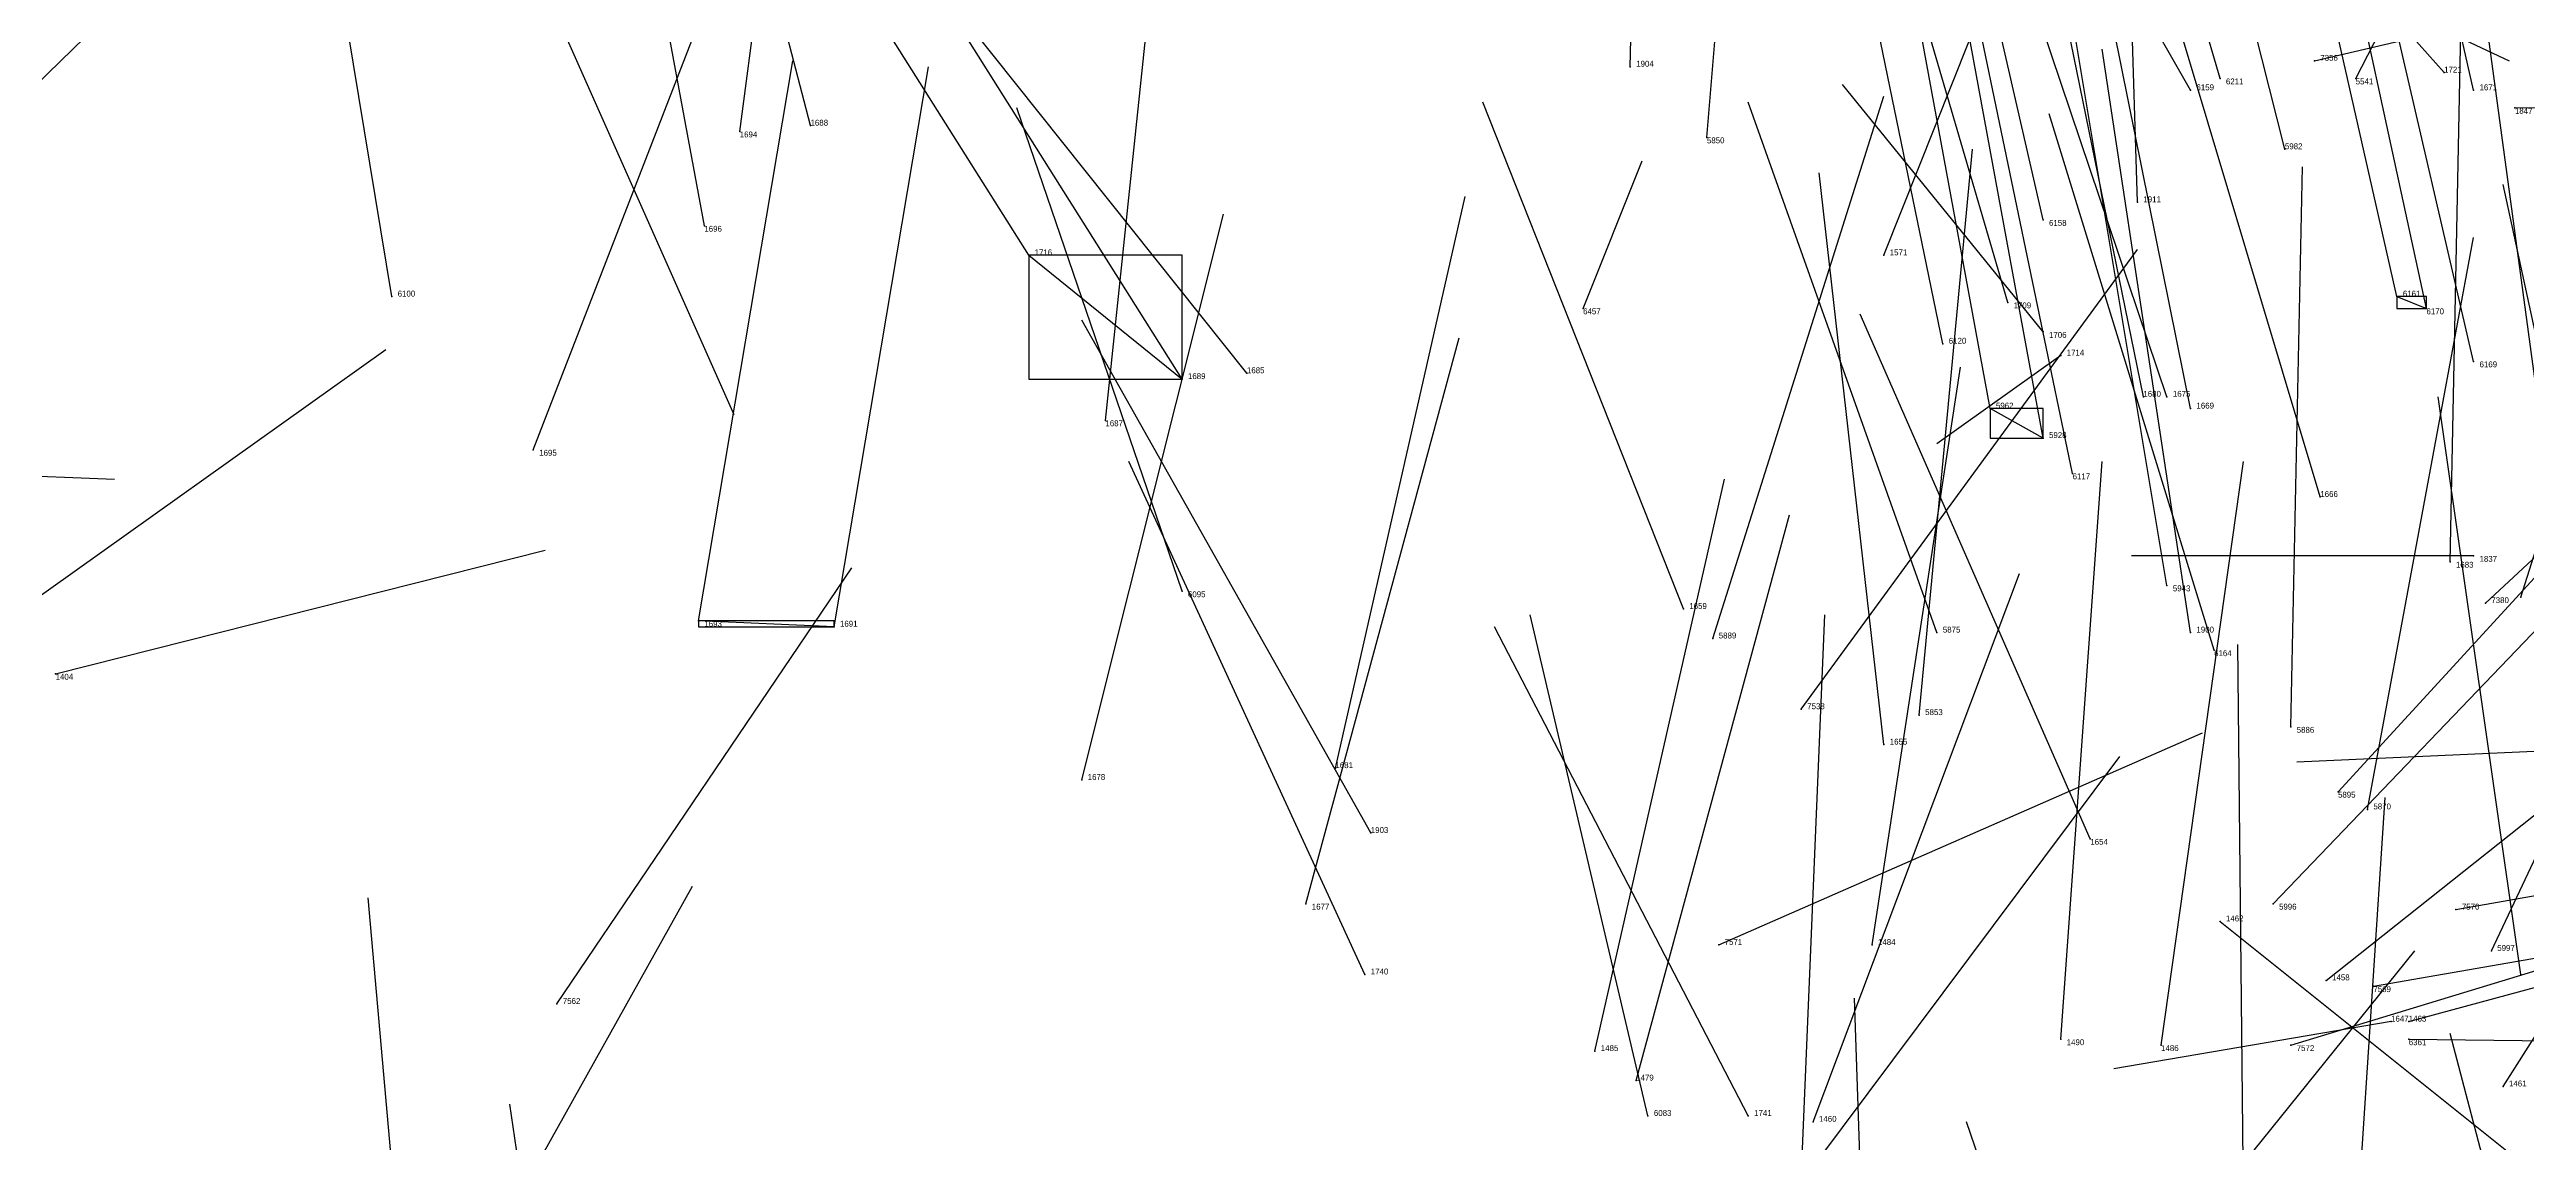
# Model space of a CAD drawing. Extents: x 59.1 to 70.8, y 600.3 to 605.1.
# Drawn here: x 67.138 to 67.558, y 603.9605 to 604.1459 of the extents above; entities that cross this region are included whole.
import ezdxf

# ---------------------------------------------------------------- set-up
doc = ezdxf.new("R2010")
doc.units = 0
for name, color, linetype in [('Clients', 3, 'CONTINUOUS'), ('Facilities', 3, 'CONTINUOUS'), ('Facilities_lines', 3, 'CONTINUOUS'), ('Min_max_boxes', 1, 'CONTINUOUS'), ('Normals', 1, 'CONTINUOUS'), ('Source_points', 5, 'CONTINUOUS'), ('Text', 3, 'CONTINUOUS')]:
    doc.layers.add(name, color=color, linetype=linetype)

msp = doc.modelspace()

# ---------------------------------------------------------------- linework, layer by layer
at = {"layer": 'Clients', "color": 5}
for p in [(67.541, 604.102, 453.667), (67.33, 604.09, 452.674), (67.467, 604.085, 453.713), (67.248, 604.049, 452.734)]:
    msp.add_point(p, dxfattribs=at)
at = {"layer": 'Facilities', "color": 3}
for p in [(67.406, 604.143, 449.099), (67.522, 604.144, 461.278), (67.501, 604.139, 457.564), (67.506, 604.141, 453.944), (67.529, 604.141, 455.865), (67.544, 604.142, 452.839), (67.549, 604.139, 452.462), (67.556, 604.136, 448.604), (67.255, 604.132, 452.87), (67.267, 604.133, 452.758), (67.419, 604.131, 453.265), (67.517, 604.129, 453.873), (67.492, 604.12, 449.163), (67.249, 604.116, 452.742), (67.476, 604.117, 453.85), (67.304, 604.111, 452.689), (67.449, 604.111, 453.047), (67.196, 604.104, 457.936), (67.398, 604.102, 455.915), (67.47, 604.103, 452.899), (67.536, 604.104, 453.734), (67.476, 604.098, 452.824), (67.459, 604.096, 453.783), (67.479, 604.094, 452.749), (67.549, 604.093, 453.598), (67.341, 604.091, 452.624), (67.493, 604.087, 452.677), (67.497, 604.087, 452.526), (67.501, 604.085, 452.452), (67.317, 604.083, 452.77), (67.476, 604.08, 453.713), (67.22, 604.078, 452.817), (67.481, 604.074, 453.644), (67.523, 604.07, 452.384), (67.545, 604.059, 452.31), (67.549, 604.06, 448.599), (67.497, 604.055, 453.574), (67.33, 604.054, 457.886), (67.415, 604.051, 452.49), (67.551, 604.052, 460.897), (67.557, 604.053, 452.238), (67.271, 604.048, 452.755), (67.458, 604.047, 453.43), (67.501, 604.047, 449.166), (67.42, 604.046, 453.329), (67.505, 604.044, 453.506), (67.139, 604.04, 451.528), (67.435, 604.034, 462.338), (67.455, 604.033, 453.288), (67.518, 604.031, 453.368), (67.449, 604.028, 452.423), (67.313, 604.022, 452.69), (67.356, 604.024, 452.711), (67.526, 604.02, 453.3), (67.531, 604.017, 453.232), (67.362, 604.013, 449.088), (67.484, 604.012, 452.355), (67.351, 604.001, 452.623), (67.515, 604.001, 453.326), (67.506, 603.998, 452.288), (67.546, 604, 461.331), (67.421, 603.994, 461.853), (67.447, 603.994, 452.58), (67.552, 603.993, 453.277), (67.361, 603.989, 449.123), (67.524, 603.988, 452.214), (67.557, 603.989, 453.16), (67.224, 603.984, 462.304), (67.532, 603.987, 461.458), (67.535, 603.981, 448.577), (67.538, 603.981, 452.141), (67.4, 603.976, 452.569), (67.479, 603.978, 452.59), (67.496, 603.977, 452.948), (67.518, 603.977, 461.585), (67.538, 603.978, 454.902), (67.407, 603.971, 452.56), (67.554, 603.97, 452.071), (67.409, 603.965, 457.888), (67.426, 603.965, 449.205), (67.437, 603.964, 452.44)]:
    msp.add_point(p, dxfattribs=at)
at = {"layer": 'Facilities_lines', "color": 3}
for p, q in [((67.304, 604.111, 452.689), (67.33, 604.09, 452.674)), ((67.536, 604.104, 453.734), (67.541, 604.102, 453.667)), ((67.476, 604.08, 453.713), (67.467, 604.085, 453.713)), ((67.271, 604.048, 452.755), (67.248, 604.049, 452.734))]:
    msp.add_line(p, q, dxfattribs=at)
at = {"layer": 'Min_max_boxes', "color": 1}
for p, q in [((67.33, 604.111, 452.674), (67.304, 604.111, 452.674)), ((67.304, 604.111, 452.674), (67.304, 604.09, 452.674)), ((67.33, 604.111, 452.689), (67.304, 604.111, 452.689)), ((67.304, 604.111, 452.689), (67.304, 604.09, 452.689)), ((67.304, 604.111, 452.674), (67.304, 604.111, 452.689)), ((67.33, 604.09, 452.674), (67.33, 604.111, 452.674)), ((67.33, 604.09, 452.689), (67.33, 604.111, 452.689)), ((67.33, 604.111, 452.674), (67.33, 604.111, 452.689)), ((67.541, 604.104, 453.667), (67.536, 604.104, 453.667)), ((67.536, 604.104, 453.667), (67.536, 604.102, 453.667)), ((67.541, 604.104, 453.734), (67.536, 604.104, 453.734)), ((67.536, 604.104, 453.734), (67.536, 604.102, 453.734)), ((67.536, 604.104, 453.667), (67.536, 604.104, 453.734)), ((67.536, 604.102, 453.667), (67.541, 604.102, 453.667)), ((67.536, 604.102, 453.734), (67.541, 604.102, 453.734)), ((67.536, 604.102, 453.667), (67.536, 604.102, 453.734)), ((67.541, 604.102, 453.667), (67.541, 604.104, 453.667)), ((67.541, 604.102, 453.734), (67.541, 604.104, 453.734)), ((67.541, 604.104, 453.667), (67.541, 604.104, 453.734)), ((67.541, 604.102, 453.667), (67.541, 604.102, 453.734)), ((67.304, 604.09, 452.674), (67.33, 604.09, 452.674)), ((67.304, 604.09, 452.689), (67.33, 604.09, 452.689)), ((67.304, 604.09, 452.674), (67.304, 604.09, 452.689)), ((67.33, 604.09, 452.674), (67.33, 604.09, 452.689)), ((67.476, 604.085, 453.713), (67.467, 604.085, 453.713)), ((67.467, 604.085, 453.713), (67.467, 604.08, 453.713)), ((67.476, 604.085, 453.713), (67.467, 604.085, 453.713)), ((67.467, 604.085, 453.713), (67.467, 604.08, 453.713)), ((67.467, 604.085, 453.713), (67.467, 604.085, 453.713)), ((67.476, 604.08, 453.713), (67.476, 604.085, 453.713)), ((67.476, 604.08, 453.713), (67.476, 604.085, 453.713)), ((67.476, 604.085, 453.713), (67.476, 604.085, 453.713)), ((67.467, 604.08, 453.713), (67.476, 604.08, 453.713)), ((67.467, 604.08, 453.713), (67.476, 604.08, 453.713)), ((67.467, 604.08, 453.713), (67.467, 604.08, 453.713)), ((67.476, 604.08, 453.713), (67.476, 604.08, 453.713)), ((67.271, 604.049, 452.734), (67.248, 604.049, 452.734)), ((67.248, 604.049, 452.734), (67.248, 604.048, 452.734)), ((67.271, 604.049, 452.755), (67.248, 604.049, 452.755)), ((67.248, 604.049, 452.755), (67.248, 604.048, 452.755)), ((67.248, 604.049, 452.734), (67.248, 604.049, 452.755)), ((67.248, 604.048, 452.734), (67.271, 604.048, 452.734)), ((67.248, 604.048, 452.755), (67.271, 604.048, 452.755)), ((67.248, 604.048, 452.734), (67.248, 604.048, 452.755)), ((67.271, 604.048, 452.734), (67.271, 604.049, 452.734)), ((67.271, 604.048, 452.755), (67.271, 604.049, 452.755)), ((67.271, 604.049, 452.734), (67.271, 604.049, 452.755)), ((67.271, 604.048, 452.734), (67.271, 604.048, 452.755))]:
    msp.add_line(p, q, dxfattribs=at)
at = {"layer": 'Normals', "color": 1}
for p, q in [((67.406, 604.143, 449.099), (67.408, 604.243, 449.09)), ((67.506, 604.141, 453.944), (67.479, 604.234, 453.92)), ((67.419, 604.131, 453.265), (67.427, 604.229, 453.249)), ((67.255, 604.132, 452.87), (67.267, 604.223, 452.83)), ((67.517, 604.129, 453.873), (67.493, 604.224, 453.854)), ((67.492, 604.12, 449.163), (67.489, 604.219, 449.154)), ((67.549, 604.139, 452.462), (67.53, 604.222, 452.409)), ((67.267, 604.133, 452.758), (67.246, 604.214, 452.703)), ((67.476, 604.117, 453.85), (67.454, 604.213, 453.835)), ((67.249, 604.116, 452.742), (67.233, 604.203, 452.695)), ((67.449, 604.111, 453.047), (67.486, 604.204, 453.054)), ((67.536, 604.104, 453.734), (67.514, 604.201, 453.723)), ((67.541, 604.102, 453.667), (67.52, 604.199, 453.656)), ((67.459, 604.096, 453.783), (67.439, 604.193, 453.771)), ((67.47, 604.103, 452.899), (67.446, 604.185, 452.951)), ((67.466, 604.186, 454.225), (67.555, 604.144, 454.242)), ((67.501, 604.139, 457.564), (67.473, 604.188, 457.647)), ((67.549, 604.093, 453.598), (67.527, 604.188, 453.579)), ((67.196, 604.104, 457.936), (67.183, 604.183, 457.995)), ((67.304, 604.111, 452.689), (67.258, 604.184, 452.638)), ((67.467, 604.085, 453.713), (67.449, 604.183, 453.7)), ((67.317, 604.083, 452.77), (67.327, 604.178, 452.741)), ((67.476, 604.08, 453.713), (67.458, 604.178, 453.7)), ((67.493, 604.087, 452.677), (67.474, 604.18, 452.647)), ((67.544, 604.142, 452.839), (67.513, 604.177, 452.927)), ((67.529, 604.141, 455.865), (67.548, 604.178, 455.956)), ((67.501, 604.085, 452.452), (67.483, 604.174, 452.41)), ((67.561, 604.078, 453.465), (67.548, 604.174, 453.438)), ((67.22, 604.078, 452.817), (67.256, 604.171, 452.809)), ((67.481, 604.074, 453.644), (67.461, 604.17, 453.623)), ((67.497, 604.087, 452.526), (67.469, 604.17, 452.478)), ((67.522, 604.144, 461.278), (67.616, 604.166, 461.252)), ((67.33, 604.09, 452.674), (67.284, 604.163, 452.623)), ((67.341, 604.091, 452.624), (67.286, 604.16, 452.577)), ((67.523, 604.07, 452.384), (67.496, 604.16, 452.349)), ((67.222, 604.156, 452.821), (67.254, 604.084, 452.883)), ((67.545, 604.059, 452.31), (67.547, 604.158, 452.294)), ((67.082, 604.088, 460.72), (67.144, 604.148, 460.669)), ((67.497, 604.055, 453.574), (67.481, 604.151, 453.553)), ((67.557, 604.053, 452.238), (67.587, 604.148, 452.226)), ((67.248, 604.049, 452.734), (67.264, 604.144, 452.706)), ((67.271, 604.048, 452.755), (67.287, 604.143, 452.727)), ((67.501, 604.047, 449.166), (67.486, 604.146, 449.173)), ((67.476, 604.098, 452.824), (67.442, 604.14, 452.908)), ((67.33, 604.054, 457.886), (67.302, 604.136, 457.935)), ((67.415, 604.051, 452.49), (67.381, 604.137, 452.452)), ((67.42, 604.046, 453.329), (67.449, 604.138, 453.304)), ((67.458, 604.047, 453.43), (67.426, 604.137, 453.4)), ((67.505, 604.044, 453.506), (67.477, 604.135, 453.477)), ((67.556, 604.136, 448.604), (67.63, 604.137, 448.537)), ((67.398, 604.102, 455.915), (67.408, 604.127, 456.011)), ((67.455, 604.033, 453.288), (67.464, 604.129, 453.26)), ((67.449, 604.028, 452.423), (67.438, 604.125, 452.402)), ((67.518, 604.031, 453.368), (67.52, 604.126, 453.336)), ((67.572, 604.04, 457.8), (67.554, 604.123, 457.852)), ((67.313, 604.022, 452.69), (67.337, 604.118, 452.674)), ((67.356, 604.024, 452.711), (67.378, 604.121, 452.7)), ((67.551, 604.052, 460.897), (67.622, 604.118, 460.874)), ((67.531, 604.017, 453.232), (67.549, 604.114, 453.214)), ((67.435, 604.034, 462.338), (67.492, 604.112, 462.363)), ((67.484, 604.012, 452.355), (67.445, 604.101, 452.329)), ((67.362, 604.013, 449.088), (67.313, 604.1, 449.093)), ((67.351, 604.001, 452.623), (67.377, 604.097, 452.612)), ((67.122, 604.043, 460.6), (67.195, 604.095, 460.555)), ((67.479, 604.094, 452.749), (67.458, 604.079, 452.846)), ((67.526, 604.02, 453.3), (67.593, 604.093, 453.289)), ((67.447, 603.994, 452.58), (67.462, 604.092, 452.571)), ((67.557, 603.989, 453.16), (67.543, 604.087, 453.147)), ((67.552, 603.993, 453.277), (67.594, 604.082, 453.257)), ((67.074, 604.076, 451.958), (67.149, 604.073, 452.024)), ((67.361, 603.989, 449.123), (67.321, 604.076, 449.154)), ((67.479, 603.978, 452.59), (67.486, 604.076, 452.574)), ((67.496, 603.977, 452.948), (67.51, 604.076, 452.95)), ((67.4, 603.976, 452.569), (67.422, 604.073, 452.561)), ((67.515, 604.001, 453.326), (67.584, 604.073, 453.315)), ((67.407, 603.971, 452.56), (67.433, 604.067, 452.552)), ((67.139, 604.04, 451.528), (67.222, 604.061, 451.58)), ((67.549, 604.06, 448.599), (67.491, 604.06, 448.68)), ((67.224, 603.984, 462.304), (67.274, 604.058, 462.348)), ((67.437, 603.964, 452.44), (67.472, 604.057, 452.433)), ((67.554, 603.97, 452.071), (67.606, 604.052, 452.047)), ((67.426, 603.965, 449.205), (67.383, 604.048, 449.24)), ((67.409, 603.965, 457.888), (67.389, 604.05, 457.936)), ((67.435, 603.954, 452.494), (67.439, 604.05, 452.465)), ((67.524, 603.988, 452.214), (67.602, 604.05, 452.218)), ((67.51, 603.949, 452.518), (67.509, 604.045, 452.491)), ((67.421, 603.994, 461.853), (67.503, 604.03, 461.898)), ((67.43, 603.947, 462.353), (67.489, 604.026, 462.37)), ((67.586, 604.028, 448.605), (67.519, 604.025, 448.679)), ((67.528, 603.927, 452.446), (67.534, 604.019, 452.407)), ((67.546, 604, 461.331), (67.642, 604.017, 461.31)), ((67.518, 603.977, 461.585), (67.613, 604.006, 461.598)), ((67.538, 603.981, 452.141), (67.634, 604.007, 452.153)), ((67.2, 603.912, 457.86), (67.192, 604.002, 457.904)), ((67.199, 603.918, 461.597), (67.247, 604.004, 461.615)), ((67.532, 603.987, 461.458), (67.63, 604.004, 461.467)), ((67.506, 603.998, 452.288), (67.581, 603.938, 452.315)), ((67.481, 603.921, 462.528), (67.539, 603.993, 462.566)), ((67.447, 603.897, 457.716), (67.444, 603.985, 457.763)), ((67.535, 603.981, 448.577), (67.488, 603.973, 448.665)), ((67.538, 603.978, 454.902), (67.635, 603.977, 454.925)), ((67.569, 603.888, 458.248), (67.545, 603.979, 458.282)), ((67.229, 603.88, 457.916), (67.216, 603.967, 457.963)), ((67.493, 603.877, 458.232), (67.463, 603.964, 458.271))]:
    msp.add_line(p, q, dxfattribs=at)
at = {"layer": 'Source_points', "color": 5}
for p in [(67.406, 604.143, 449.099), (67.522, 604.144, 461.278), (67.501, 604.139, 457.564), (67.506, 604.141, 453.944), (67.529, 604.141, 455.865), (67.544, 604.142, 452.839), (67.549, 604.139, 452.462), (67.556, 604.136, 448.604), (67.255, 604.132, 452.87), (67.267, 604.133, 452.758), (67.419, 604.131, 453.265), (67.517, 604.129, 453.873), (67.492, 604.12, 449.163), (67.249, 604.116, 452.742), (67.476, 604.117, 453.85), (67.304, 604.111, 452.689), (67.449, 604.111, 453.047), (67.196, 604.104, 457.936), (67.398, 604.102, 455.915), (67.47, 604.103, 452.899), (67.536, 604.104, 453.734), (67.541, 604.102, 453.667), (67.476, 604.098, 452.824), (67.459, 604.096, 453.783), (67.479, 604.094, 452.749), (67.549, 604.093, 453.598), (67.33, 604.09, 452.674), (67.341, 604.091, 452.624), (67.467, 604.085, 453.713), (67.493, 604.087, 452.677), (67.497, 604.087, 452.526), (67.501, 604.085, 452.452), (67.317, 604.083, 452.77), (67.476, 604.08, 453.713), (67.22, 604.078, 452.817), (67.481, 604.074, 453.644), (67.523, 604.07, 452.384), (67.545, 604.059, 452.31), (67.549, 604.06, 448.599), (67.497, 604.055, 453.574), (67.33, 604.054, 457.886), (67.415, 604.051, 452.49), (67.551, 604.052, 460.897), (67.557, 604.053, 452.238), (67.248, 604.049, 452.734), (67.271, 604.048, 452.755), (67.458, 604.047, 453.43), (67.501, 604.047, 449.166), (67.42, 604.046, 453.329), (67.505, 604.044, 453.506), (67.139, 604.04, 451.528), (67.435, 604.034, 462.338), (67.455, 604.033, 453.288), (67.518, 604.031, 453.368), (67.449, 604.028, 452.423), (67.313, 604.022, 452.69), (67.356, 604.024, 452.711), (67.526, 604.02, 453.3), (67.531, 604.017, 453.232), (67.362, 604.013, 449.088), (67.484, 604.012, 452.355), (67.351, 604.001, 452.623), (67.515, 604.001, 453.326), (67.506, 603.998, 452.288), (67.546, 604, 461.331), (67.421, 603.994, 461.853), (67.447, 603.994, 452.58), (67.552, 603.993, 453.277), (67.361, 603.989, 449.123), (67.524, 603.988, 452.214), (67.557, 603.989, 453.16), (67.224, 603.984, 462.304), (67.532, 603.987, 461.458), (67.535, 603.981, 448.577), (67.538, 603.981, 452.141), (67.4, 603.976, 452.569), (67.479, 603.978, 452.59), (67.496, 603.977, 452.948), (67.518, 603.977, 461.585), (67.538, 603.978, 454.902), (67.407, 603.971, 452.56), (67.554, 603.97, 452.071), (67.409, 603.965, 457.888), (67.426, 603.965, 449.205), (67.437, 603.964, 452.44)]:
    msp.add_point(p, dxfattribs=at)

# ---------------------------------------------------------------- texts
at = {"layer": 'Text', "color": 3}
for s, p in [('1904', (67.407, 604.143, 449.099)), ('7356', (67.523, 604.144, 461.278)), ('1721', (67.544, 604.142, 452.839)), ('6159', (67.502, 604.139, 457.564)), ('6211', (67.507, 604.14, 453.944)), ('5541', (67.529, 604.14, 455.865)), ('1671', (67.55, 604.139, 452.462)), ('1847', (67.556, 604.135, 448.604)), ('1694', (67.255, 604.131, 452.87)), ('1688', (67.267, 604.133, 452.758)), ('5850', (67.419, 604.13, 453.265)), ('5982', (67.517, 604.129, 453.873)), ('1911', (67.493, 604.12, 449.163)), ('1696', (67.249, 604.115, 452.742)), ('6158', (67.477, 604.116, 453.85)), ('1716', (67.305, 604.111, 452.689)), ('1571', (67.45, 604.111, 453.047)), ('6100', (67.197, 604.104, 457.936)), ('6457', (67.398, 604.101, 455.915)), ('1709', (67.471, 604.102, 452.899)), ('6161', (67.537, 604.104, 453.734)), ('6170', (67.541, 604.101, 453.667)), ('6120', (67.46, 604.096, 453.783)), ('1706', (67.477, 604.097, 452.824)), ('1714', (67.48, 604.094, 452.749)), ('6169', (67.55, 604.092, 453.598)), ('1689', (67.331, 604.09, 452.674)), ('1685', (67.341, 604.091, 452.624)), ('5962', (67.468, 604.085, 453.713)), ('1680', (67.493, 604.087, 452.677)), ('1675', (67.498, 604.087, 452.526)), ('1669', (67.502, 604.085, 452.452)), ('1687', (67.317, 604.082, 452.77)), ('5928', (67.477, 604.08, 453.713)), ('1695', (67.221, 604.077, 452.817)), ('6117', (67.481, 604.073, 453.644)), ('1666', (67.523, 604.07, 452.384)), ('1683', (67.546, 604.058, 452.31)), ('1837', (67.55, 604.059, 448.599)), ('5943', (67.498, 604.054, 453.574)), ('6095', (67.331, 604.053, 457.886)), ('1659', (67.416, 604.051, 452.49)), ('7380', (67.552, 604.052, 460.897)), ('1693', (67.249, 604.048, 452.734)), ('1691', (67.272, 604.048, 452.755)), ('5889', (67.421, 604.046, 453.329)), ('5875', (67.459, 604.047, 453.43)), ('1900', (67.502, 604.047, 449.166)), ('6164', (67.505, 604.043, 453.506)), ('1404', (67.139, 604.039, 451.528)), ('7538', (67.436, 604.034, 462.338)), ('5853', (67.456, 604.033, 453.288)), ('5886', (67.519, 604.03, 453.368)), ('1655', (67.45, 604.028, 452.423)), ('1678', (67.314, 604.022, 452.69)), ('1681', (67.356, 604.024, 452.711)), ('5895', (67.526, 604.019, 453.3)), ('5870', (67.532, 604.017, 453.232)), ('1903', (67.362, 604.013, 449.088)), ('1654', (67.484, 604.011, 452.355)), ('1677', (67.352, 604, 452.623)), ('5996', (67.516, 604, 453.326)), ('7570', (67.547, 604, 461.331)), ('1462', (67.507, 603.998, 452.288)), ('7571', (67.422, 603.994, 461.853)), ('1484', (67.448, 603.994, 452.58)), ('5997', (67.553, 603.993, 453.277)), ('1740', (67.362, 603.989, 449.123)), ('1458', (67.525, 603.988, 452.214)), ('7562', (67.225, 603.984, 462.304)), ('7569', (67.532, 603.986, 461.458)), ('1647', (67.535, 603.981, 448.577)), ('1463', (67.538, 603.981, 452.141)), ('1485', (67.401, 603.976, 452.569)), ('1490', (67.48, 603.977, 452.59)), ('1486', (67.496, 603.976, 452.948)), ('7572', (67.519, 603.976, 461.585)), ('6361', (67.538, 603.977, 454.902)), ('1479', (67.407, 603.971, 452.56)), ('1461', (67.555, 603.97, 452.071)), ('6083', (67.41, 603.965, 457.888)), ('1741', (67.427, 603.965, 449.205)), ('1460', (67.438, 603.964, 452.44))]:
    msp.add_text(s, height=0.001, dxfattribs=at).set_placement(p)

doc.saveas('drawing.dxf')
